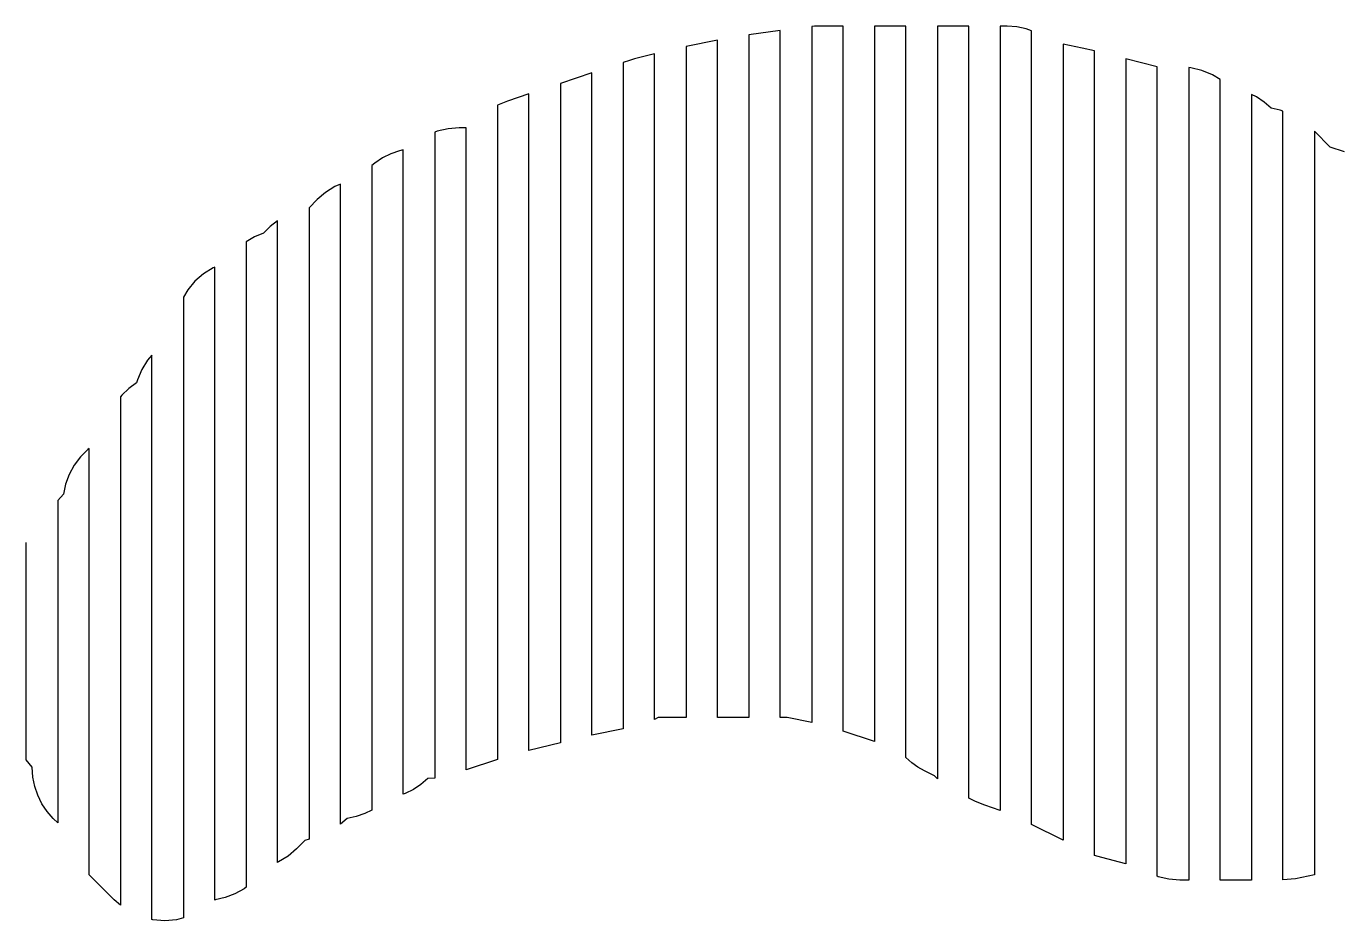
# Model space of a CAD drawing. Header units: millimetres. Extents: x -6 to 1890, y -8 to 898.
# Drawn here: x 769.6 to 937.1, y 317.9 to 431.8 of the extents above; entities that cross this region are included whole.
import ezdxf

# ---------------------------------------------------------------- set-up
doc = ezdxf.new("R2010")
doc.units = ezdxf.units.MM
doc.layers.add('PASSADAS_COMPLETAS', color=1, linetype='CONTINUOUS')
doc.layers.add('PECAS_2D', color=3, linetype='CONTINUOUS')

msp = doc.modelspace()

# ---------------------------------------------------------------- linework, layer by layer
at = {"layer": 'PASSADAS_COMPLETAS'}
msp.add_lwpolyline([(937.433, 415.804), (935.594, 416.417), (933.578, 418.433), (933.578, 411.948), (933.578, 410.651), (933.578, 408.057), (933.578, 405.464), (933.578, 402.87), (933.578, 400.276), (933.578, 397.682), (933.578, 395.088), (933.578, 392.494), (933.578, 389.901), (933.578, 386.01), (933.578, 383.416), (933.578, 382.119), (933.578, 380.822), (933.578, 379.525), (933.578, 378.228), (933.578, 375.634), (933.578, 374.338), (933.578, 373.041), (933.578, 371.744), (933.578, 370.447), (933.578, 369.15), (933.578, 334.133), (933.578, 332.836), (933.578, 331.539), (933.578, 330.242), (933.578, 328.945), (933.578, 327.648), (933.578, 323.758), (931.17, 323.276), (929.578, 323.118), (929.578, 326.982), (929.578, 328.27), (929.578, 329.557), (929.578, 330.845), (929.578, 332.133), (929.578, 333.421), (929.578, 368.191), (929.578, 369.478), (929.578, 370.766), (929.578, 372.054), (929.578, 373.342), (929.578, 374.629), (929.578, 375.917), (929.578, 377.205), (929.578, 378.493), (929.578, 383.644), (929.578, 386.219), (929.578, 388.795), (929.578, 391.37), (929.578, 393.946), (929.578, 396.522), (929.578, 399.097), (929.578, 401.673), (929.578, 404.248), (929.578, 406.824), (929.578, 409.399), (929.578, 413.263), (929.578, 420.989), (929.213, 421.116), (928.064, 421.361), (927.191, 422.129), (926.214, 422.787), (925.578, 423.105), (925.578, 416.611), (925.578, 415.312), (925.578, 412.715), (925.578, 410.117), (925.578, 407.52), (925.578, 404.922), (925.578, 402.325), (925.578, 399.727), (925.578, 397.129), (925.578, 394.532), (925.578, 391.934), (925.578, 389.337), (925.578, 385.44), (925.578, 382.843), (925.578, 380.245), (925.578, 377.648), (925.578, 375.05), (925.578, 373.752), (925.578, 372.453), (925.578, 371.154), (925.578, 369.855), (925.578, 333.49), (925.578, 332.191), (925.578, 330.892), (925.578, 329.593), (925.578, 328.295), (925.578, 326.996), (925.578, 323.099), (921.578, 323.099), (921.578, 326.97), (921.578, 328.26), (921.578, 329.55), (921.578, 330.84), (921.578, 332.13), (921.578, 333.42), (921.578, 372.121), (921.578, 373.411), (921.578, 374.702), (921.578, 375.992), (921.578, 377.282), (921.578, 378.572), (921.578, 381.152), (921.578, 383.732), (921.578, 386.312), (921.578, 388.892), (921.578, 391.472), (921.578, 394.052), (921.578, 396.632), (921.578, 399.213), (921.578, 401.793), (921.578, 404.373), (921.578, 406.953), (921.578, 409.533), (921.578, 412.113), (921.578, 414.693), (921.578, 417.273), (921.578, 418.563), (921.578, 425.014), (920.599, 425.616), (919.263, 426.169), (917.865, 426.502), (917.578, 426.525), (917.578, 420.061), (917.578, 418.768), (917.578, 416.182), (917.578, 413.597), (917.578, 411.011), (917.578, 408.425), (917.578, 405.84), (917.578, 403.254), (917.578, 400.668), (917.578, 398.083), (917.578, 395.497), (917.578, 392.912), (917.578, 390.326), (917.578, 386.447), (917.578, 383.862), (917.578, 381.276), (917.578, 379.983), (917.578, 378.691), (917.578, 377.398), (917.578, 376.105), (917.578, 333.442), (917.578, 332.149), (917.578, 330.856), (917.578, 329.564), (917.578, 328.271), (917.578, 326.978), (917.578, 323.099), (916.459, 323.099), (915.061, 323.207), (913.688, 323.532), (913.578, 323.576), (913.578, 327.441), (913.578, 328.73), (913.578, 330.018), (913.578, 331.306), (913.578, 333.883), (913.578, 378.975), (913.578, 380.263), (913.578, 381.551), (913.578, 382.84), (913.578, 385.416), (913.578, 387.993), (913.578, 390.569), (913.578, 393.146), (913.578, 395.723), (913.578, 398.299), (913.578, 400.876), (913.578, 403.453), (913.578, 406.029), (913.578, 408.606), (913.578, 411.183), (913.578, 413.759), (913.578, 416.336), (913.578, 418.913), (913.578, 420.201), (913.578, 421.489), (913.578, 426.643), (909.578, 427.643), (909.578, 422.455), (909.578, 421.158), (909.578, 418.564), (909.578, 415.97), (909.578, 413.377), (909.578, 410.783), (909.578, 408.189), (909.578, 405.595), (909.578, 401.704), (909.578, 399.11), (909.578, 396.517), (909.578, 393.923), (909.578, 391.329), (909.578, 388.735), (909.578, 386.141), (909.578, 384.844), (909.578, 383.547), (909.578, 382.25), (909.578, 380.954), (909.578, 335.561), (909.578, 334.264), (909.578, 332.968), (909.578, 331.671), (909.578, 330.374), (909.578, 329.077), (909.578, 327.78), (909.578, 325.186), (906.497, 325.956), (905.578, 326.24), (905.578, 330.129), (905.578, 331.425), (905.578, 332.721), (905.578, 334.018), (905.578, 335.314), (905.578, 336.61), (905.578, 381.978), (905.578, 383.274), (905.578, 384.571), (905.578, 385.867), (905.578, 387.163), (905.578, 389.756), (905.578, 392.348), (905.578, 394.941), (905.578, 397.533), (905.578, 400.125), (905.578, 402.718), (905.578, 405.31), (905.578, 407.903), (905.578, 410.495), (905.578, 413.088), (905.578, 415.68), (905.578, 418.273), (905.578, 420.865), (905.578, 422.161), (905.578, 423.458), (905.578, 428.643), (904.025, 429.02), (901.578, 429.51), (901.578, 424.313), (901.578, 423.014), (901.578, 420.415), (901.578, 417.817), (901.578, 415.219), (901.578, 412.62), (901.578, 410.022), (901.578, 407.424), (901.578, 404.825), (901.578, 402.227), (901.578, 399.628), (901.578, 397.03), (901.578, 394.432), (901.578, 391.833), (901.578, 389.235), (901.578, 387.936), (901.578, 386.637), (901.578, 385.337), (901.578, 339.866), (901.578, 338.567), (901.578, 337.268), (901.578, 335.968), (901.578, 334.669), (901.578, 333.37), (901.578, 332.071), (901.578, 328.173), (897.578, 330.173), (897.578, 334.06), (897.578, 335.355), (897.578, 336.651), (897.578, 337.946), (897.578, 339.242), (897.578, 340.537), (897.578, 385.878), (897.578, 387.173), (897.578, 388.469), (897.578, 389.764), (897.578, 391.06), (897.578, 393.65), (897.578, 396.241), (897.578, 398.832), (897.578, 401.423), (897.578, 404.014), (897.578, 406.605), (897.578, 409.196), (897.578, 411.787), (897.578, 414.378), (897.578, 416.969), (897.578, 419.559), (897.578, 422.15), (897.578, 423.446), (897.578, 424.741), (897.578, 431.219), (896.903, 431.455), (895.697, 431.701), (894.485, 431.782), (893.578, 431.782), (893.578, 425.3), (893.578, 424.004), (893.578, 421.411), (893.578, 417.522), (893.578, 414.929), (893.578, 412.336), (893.578, 409.743), (893.578, 407.15), (893.578, 404.557), (893.578, 401.964), (893.578, 399.372), (893.578, 396.779), (893.578, 394.186), (893.578, 391.593), (893.578, 390.297), (893.578, 389), (893.578, 387.704), (893.578, 343.626), (893.578, 342.329), (893.578, 341.033), (893.578, 339.736), (893.578, 338.44), (893.578, 337.143), (893.578, 335.847), (893.578, 331.958), (891.607, 332.615), (890.415, 333.108), (889.578, 333.527), (889.578, 338.698), (889.578, 339.991), (889.578, 341.284), (889.578, 342.577), (889.578, 343.87), (889.578, 345.163), (889.578, 346.455), (889.578, 389.119), (889.578, 390.412), (889.578, 391.704), (889.578, 392.997), (889.578, 395.583), (889.578, 398.169), (889.578, 400.754), (889.578, 403.34), (889.578, 405.926), (889.578, 408.511), (889.578, 411.097), (889.578, 413.683), (889.578, 416.268), (889.578, 418.854), (889.578, 422.732), (889.578, 424.025), (889.578, 425.318), (889.578, 431.782), (885.578, 431.782), (885.578, 425.311), (885.578, 421.428), (885.578, 418.839), (885.578, 416.251), (885.578, 413.662), (885.578, 411.073), (885.578, 408.485), (885.578, 405.896), (885.578, 403.308), (885.578, 400.719), (885.578, 398.13), (885.578, 395.542), (885.578, 394.248), (885.578, 392.953), (885.578, 391.659), (885.578, 390.365), (885.578, 348.947), (885.578, 346.359), (885.578, 345.064), (885.578, 343.77), (885.578, 342.476), (885.578, 341.181), (885.578, 336.004), (885.217, 336.354), (883.952, 336.986), (883.105, 337.468), (882.312, 338.04), (881.578, 338.7), (881.578, 342.578), (881.578, 343.871), (881.578, 345.164), (881.578, 346.457), (881.578, 347.75), (881.578, 349.043), (881.578, 350.335), (881.578, 390.412), (881.578, 391.705), (881.578, 392.998), (881.578, 394.291), (881.578, 396.876), (881.578, 399.462), (881.578, 402.048), (881.578, 404.633), (881.578, 407.219), (881.578, 409.804), (881.578, 412.39), (881.578, 416.268), (881.578, 418.854), (881.578, 421.44), (881.578, 424.025), (881.578, 425.318), (881.578, 426.611), (881.578, 431.782), (877.578, 431.782), (877.578, 426.58), (877.578, 425.279), (877.578, 422.678), (877.578, 420.076), (877.578, 417.475), (877.578, 414.874), (877.578, 412.273), (877.578, 409.671), (877.578, 407.07), (877.578, 404.469), (877.578, 401.868), (877.578, 399.266), (877.578, 396.665), (877.578, 394.064), (877.578, 392.763), (877.578, 390.162), (877.578, 351.143), (877.578, 349.842), (877.578, 348.542), (877.578, 347.241), (877.578, 345.941), (877.578, 344.64), (877.578, 343.339), (877.578, 340.738), (873.578, 342.071), (873.578, 344.672), (873.578, 345.972), (873.578, 347.272), (873.578, 348.572), (873.578, 349.872), (873.578, 351.172), (873.578, 352.473), (873.578, 391.477), (873.578, 392.777), (873.578, 394.078), (873.578, 395.378), (873.578, 396.678), (873.578, 399.278), (873.578, 401.879), (873.578, 404.479), (873.578, 407.079), (873.578, 409.68), (873.578, 412.28), (873.578, 414.88), (873.578, 417.48), (873.578, 420.081), (873.578, 422.681), (873.578, 423.981), (873.578, 425.281), (873.578, 431.782), (869.925, 431.782), (869.578, 431.757), (869.578, 425.242), (869.578, 423.939), (869.578, 421.333), (869.578, 418.727), (869.578, 416.121), (869.578, 413.515), (869.578, 410.909), (869.578, 408.303), (869.578, 405.697), (869.578, 403.091), (869.578, 400.485), (869.578, 397.879), (869.578, 396.576), (869.578, 395.273), (869.578, 393.97), (869.578, 392.667), (869.578, 391.364), (869.578, 352.274), (869.578, 350.971), (869.578, 349.668), (869.578, 348.365), (869.578, 347.062), (869.578, 345.759), (869.578, 343.153), (866.439, 343.781), (865.578, 343.781), (865.578, 347.64), (865.578, 348.927), (865.578, 350.213), (865.578, 351.499), (865.578, 352.786), (865.578, 354.072), (865.578, 391.376), (865.578, 392.663), (865.578, 393.949), (865.578, 395.236), (865.578, 396.522), (865.578, 399.095), (865.578, 401.667), (865.578, 404.24), (865.578, 406.813), (865.578, 409.385), (865.578, 411.958), (865.578, 414.531), (865.578, 417.104), (865.578, 419.676), (865.578, 422.249), (865.578, 423.535), (865.578, 424.822), (865.578, 431.253), (861.578, 430.682), (861.578, 424.197), (861.578, 422.9), (861.578, 420.306), (861.578, 417.712), (861.578, 415.118), (861.578, 412.524), (861.578, 409.93), (861.578, 407.336), (861.578, 404.742), (861.578, 402.147), (861.578, 399.553), (861.578, 396.959), (861.578, 395.662), (861.578, 394.365), (861.578, 393.068), (861.578, 391.771), (861.578, 354.157), (861.578, 352.86), (861.578, 351.563), (861.578, 350.266), (861.578, 348.969), (861.578, 347.672), (861.578, 343.781), (857.578, 343.781), (857.578, 347.642), (857.578, 348.929), (857.578, 350.216), (857.578, 351.503), (857.578, 352.79), (857.578, 354.077), (857.578, 391.4), (857.578, 392.687), (857.578, 393.974), (857.578, 395.261), (857.578, 396.548), (857.578, 399.122), (857.578, 401.696), (857.578, 404.27), (857.578, 406.844), (857.578, 409.418), (857.578, 411.992), (857.578, 414.566), (857.578, 417.14), (857.578, 419.714), (857.578, 422.288), (857.578, 423.575), (857.578, 430.01), (853.578, 429.21), (853.578, 422.738), (853.578, 421.444), (853.578, 418.855), (853.578, 416.266), (853.578, 413.677), (853.578, 411.089), (853.578, 408.5), (853.578, 405.911), (853.578, 403.322), (853.578, 399.439), (853.578, 396.851), (853.578, 394.262), (853.578, 392.967), (853.578, 391.673), (853.578, 390.379), (853.578, 354.136), (853.578, 352.842), (853.578, 351.547), (853.578, 350.253), (853.578, 348.959), (853.578, 347.664), (853.578, 343.781), (850.041, 343.781), (849.578, 343.539), (849.578, 347.449), (849.578, 348.753), (849.578, 350.056), (849.578, 351.36), (849.578, 352.664), (849.578, 353.967), (849.578, 390.466), (849.578, 391.769), (849.578, 393.073), (849.578, 394.376), (849.578, 396.983), (849.578, 399.59), (849.578, 402.197), (849.578, 404.805), (849.578, 407.412), (849.578, 410.019), (849.578, 412.626), (849.578, 415.233), (849.578, 417.84), (849.578, 420.447), (849.578, 421.75), (849.578, 428.268), (847.036, 427.633), (846.366, 427.437), (845.578, 427.175), (845.578, 420.749), (845.578, 419.463), (845.578, 416.893), (845.578, 414.323), (845.578, 411.752), (845.578, 409.182), (845.578, 406.611), (845.578, 404.041), (845.578, 401.47), (845.578, 398.9), (845.578, 396.33), (845.578, 395.044), (845.578, 393.759), (845.578, 392.474), (845.578, 391.189), (845.578, 389.904), (845.578, 388.618), (845.578, 352.633), (845.578, 351.347), (845.578, 350.062), (845.578, 348.777), (845.578, 347.492), (845.578, 346.206), (845.578, 342.351), (841.578, 341.551), (841.578, 345.441), (841.578, 346.738), (841.578, 348.035), (841.578, 349.331), (841.578, 350.628), (841.578, 351.925), (841.578, 354.519), (841.578, 388.235), (841.578, 389.532), (841.578, 390.828), (841.578, 392.125), (841.578, 393.422), (841.578, 396.016), (841.578, 398.609), (841.578, 401.203), (841.578, 403.796), (841.578, 406.39), (841.578, 408.983), (841.578, 411.577), (841.578, 414.17), (841.578, 416.764), (841.578, 418.061), (841.578, 419.357), (841.578, 425.841), (837.578, 424.508), (837.578, 418.052), (837.578, 416.761), (837.578, 415.47), (837.578, 412.888), (837.578, 410.306), (837.578, 409.014), (837.578, 406.432), (837.578, 403.85), (837.578, 401.268), (837.578, 398.685), (837.578, 396.103), (837.578, 393.521), (837.578, 392.23), (837.578, 390.939), (837.578, 389.648), (837.578, 388.356), (837.578, 387.065), (837.578, 350.914), (837.578, 349.623), (837.578, 348.332), (837.578, 347.04), (837.578, 345.749), (837.578, 344.458), (837.578, 340.585), (833.578, 339.585), (833.578, 343.443), (833.578, 344.729), (833.578, 346.015), (833.578, 347.301), (833.578, 348.587), (833.578, 349.873), (833.578, 387.167), (833.578, 388.453), (833.578, 389.739), (833.578, 391.025), (833.578, 392.311), (833.578, 394.883), (833.578, 397.455), (833.578, 400.027), (833.578, 402.599), (833.578, 405.171), (833.578, 407.743), (833.578, 409.029), (833.578, 411.601), (833.578, 412.887), (833.578, 414.173), (833.578, 415.459), (833.578, 416.745), (833.578, 423.175), (830.855, 422.267), (829.578, 421.729), (829.578, 415.223), (829.578, 413.922), (829.578, 412.621), (829.578, 411.32), (829.578, 410.019), (829.578, 408.718), (829.578, 406.115), (829.578, 404.814), (829.578, 402.212), (829.578, 399.61), (829.578, 398.309), (829.578, 395.706), (829.578, 393.104), (829.578, 390.502), (829.578, 389.201), (829.578, 387.9), (829.578, 386.599), (829.578, 350.167), (829.578, 348.866), (829.578, 347.565), (829.578, 346.264), (829.578, 344.963), (829.578, 343.662), (829.578, 342.361), (829.578, 338.457), (825.578, 337.124), (825.578, 341.016), (825.578, 342.313), (825.578, 343.611), (825.578, 344.908), (825.578, 346.205), (825.578, 347.503), (825.578, 383.828), (825.578, 385.125), (825.578, 386.423), (825.578, 387.72), (825.578, 389.017), (825.578, 391.612), (825.578, 394.207), (825.578, 396.801), (825.578, 398.099), (825.578, 400.693), (825.578, 401.991), (825.578, 403.288), (825.578, 405.883), (825.578, 407.18), (825.578, 408.477), (825.578, 409.775), (825.578, 411.072), (825.578, 412.369), (825.578, 413.667), (825.578, 418.856), (824.684, 418.856), (823.278, 418.747), (821.88, 418.413), (821.578, 418.288), (821.578, 411.865), (821.578, 410.58), (821.578, 409.295), (821.578, 408.01), (821.578, 406.726), (821.578, 405.441), (821.578, 404.156), (821.578, 402.872), (821.578, 401.587), (821.578, 400.302), (821.578, 399.018), (821.578, 397.733), (821.578, 396.448), (821.578, 393.879), (821.578, 392.594), (821.578, 390.025), (821.578, 388.74), (821.578, 387.455), (821.578, 386.171), (821.578, 384.886), (821.578, 383.601), (821.578, 382.316), (821.578, 346.345), (821.578, 345.06), (821.578, 343.775), (821.578, 342.49), (821.578, 341.206), (821.578, 339.921), (821.578, 336.067), (820.697, 336.026), (819.831, 335.282), (818.868, 334.645), (817.827, 334.134), (817.578, 334.049), (817.578, 339.255), (817.578, 340.556), (817.578, 341.858), (817.578, 343.159), (817.578, 344.461), (817.578, 380.903), (817.578, 382.205), (817.578, 383.506), (817.578, 384.808), (817.578, 386.109), (817.578, 387.411), (817.578, 390.014), (817.578, 391.315), (817.578, 392.617), (817.578, 393.918), (817.578, 395.22), (817.578, 396.521), (817.578, 397.823), (817.578, 399.124), (817.578, 400.426), (817.578, 401.727), (817.578, 403.029), (817.578, 404.33), (817.578, 405.632), (817.578, 406.933), (817.578, 408.235), (817.578, 409.536), (817.578, 416.044), (817.101, 415.945), (815.988, 415.56), (814.929, 415.032), (813.952, 414.374), (813.578, 414.045), (813.578, 407.533), (813.578, 406.231), (813.578, 404.929), (813.578, 403.627), (813.578, 402.325), (813.578, 401.022), (813.578, 399.72), (813.578, 398.418), (813.578, 395.814), (813.578, 394.511), (813.578, 393.209), (813.578, 391.907), (813.578, 390.605), (813.578, 389.302), (813.578, 388), (813.578, 386.698), (813.578, 385.396), (813.578, 384.094), (813.578, 382.791), (813.578, 381.489), (813.578, 380.187), (813.578, 343.725), (813.578, 342.423), (813.578, 341.12), (813.578, 339.818), (813.578, 338.516), (813.578, 337.214), (813.578, 335.911), (813.578, 332.005), (812.698, 331.566), (811.585, 331.181), (810.437, 330.935), (809.578, 330.2), (809.578, 334.079), (809.578, 335.373), (809.578, 336.666), (809.578, 337.959), (809.578, 339.252), (809.578, 340.546), (809.578, 378.05), (809.578, 379.344), (809.578, 380.637), (809.578, 381.93), (809.578, 383.223), (809.578, 384.517), (809.578, 385.81), (809.578, 387.103), (809.578, 388.397), (809.578, 389.69), (809.578, 390.983), (809.578, 392.276), (809.578, 393.57), (809.578, 394.863), (809.578, 396.156), (809.578, 397.449), (809.578, 398.743), (809.578, 400.036), (809.578, 401.329), (809.578, 402.622), (809.578, 403.916), (809.578, 405.209), (809.578, 411.675), (808.881, 411.381), (807.681, 410.64), (806.616, 409.728), (805.578, 408.69), (805.578, 402.207), (805.578, 400.91), (805.578, 399.614), (805.578, 398.317), (805.578, 397.021), (805.578, 395.724), (805.578, 394.428), (805.578, 393.131), (805.578, 390.538), (805.578, 389.241), (805.578, 387.945), (805.578, 386.648), (805.578, 385.352), (805.578, 384.055), (805.578, 382.759), (805.578, 381.462), (805.578, 380.165), (805.578, 378.869), (805.578, 377.572), (805.578, 376.276), (805.578, 339.972), (805.578, 338.675), (805.578, 337.379), (805.578, 336.082), (805.578, 334.786), (805.578, 333.489), (805.578, 332.193), (805.578, 328.303), (805.04, 328.124), (803.974, 327.057), (802.909, 326.145), (801.709, 325.404), (801.578, 325.348), (801.578, 329.237), (801.578, 330.533), (801.578, 331.83), (801.578, 333.126), (801.578, 334.422), (801.578, 335.718), (801.578, 337.015), (801.578, 374.605), (801.578, 377.198), (801.578, 378.494), (801.578, 379.79), (801.578, 381.087), (801.578, 382.383), (801.578, 383.679), (801.578, 384.975), (801.578, 386.272), (801.578, 387.568), (801.578, 388.864), (801.578, 390.16), (801.578, 391.456), (801.578, 392.753), (801.578, 394.049), (801.578, 395.345), (801.578, 396.641), (801.578, 397.938), (801.578, 399.234), (801.578, 407.011), (800.613, 406.279), (799.769, 405.442), (798.645, 404.972), (797.578, 404.345), (797.578, 396.519), (797.578, 393.911), (797.578, 392.606), (797.578, 391.302), (797.578, 389.998), (797.578, 388.694), (797.578, 387.389), (797.578, 386.085), (797.578, 384.781), (797.578, 383.476), (797.578, 382.172), (797.578, 380.868), (797.578, 379.564), (797.578, 378.259), (797.578, 376.955), (797.578, 375.651), (797.578, 374.347), (797.578, 373.042), (797.578, 371.738), (797.578, 333.914), (797.578, 332.61), (797.578, 331.306), (797.578, 330.001), (797.578, 328.697), (797.578, 327.393), (797.578, 322.176), (797.301, 321.967), (796.135, 321.33), (794.901, 320.874), (793.633, 320.594), (793.578, 320.547), (793.578, 324.446), (793.578, 325.746), (793.578, 327.045), (793.578, 328.345), (793.578, 329.645), (793.578, 330.944), (793.578, 332.244), (793.578, 371.235), (793.578, 373.834), (793.578, 375.134), (793.578, 376.434), (793.578, 377.733), (793.578, 379.033), (793.578, 380.333), (793.578, 381.633), (793.578, 382.932), (793.578, 384.232), (793.578, 385.532), (793.578, 386.831), (793.578, 388.131), (793.578, 389.431), (793.578, 390.73), (793.578, 392.03), (793.578, 393.33), (793.578, 401.128), (793.362, 401.037), (792.142, 400.279), (791.049, 399.331), (790.126, 398.23), (789.578, 397.318), (789.578, 386.952), (789.578, 385.656), (789.578, 384.36), (789.578, 383.065), (789.578, 381.769), (789.578, 380.473), (789.578, 379.177), (789.578, 377.881), (789.578, 376.586), (789.578, 375.29), (789.578, 373.994), (789.578, 372.698), (789.578, 371.402), (789.578, 368.811), (789.578, 328.642), (789.578, 327.346), (789.578, 326.05), (789.578, 324.754), (789.578, 323.458), (789.578, 322.163), (789.578, 318.275), (788.696, 318.053), (787.198, 317.929), (785.701, 318.053), (785.578, 318.084), (785.578, 321.932), (785.578, 323.215), (785.578, 324.498), (785.578, 325.781), (785.578, 327.064), (785.578, 328.347), (785.578, 329.63), (785.578, 333.478), (785.578, 365.549), (785.578, 366.832), (785.578, 368.115), (785.578, 369.397), (785.578, 370.68), (785.578, 371.963), (785.578, 374.529), (785.578, 375.812), (785.578, 377.094), (785.578, 378.377), (785.578, 379.66), (785.578, 380.943), (785.578, 382.226), (785.578, 389.923), (785.022, 389.274), (784.28, 388.074), (783.736, 386.782), (783.614, 386.416), (782.626, 385.691), (781.737, 384.832), (781.578, 384.63), (781.578, 375.567), (781.578, 374.272), (781.578, 372.977), (781.578, 371.682), (781.578, 370.387), (781.578, 369.093), (781.578, 367.798), (781.578, 366.503), (781.578, 365.208), (781.578, 363.913), (781.578, 362.619), (781.578, 335.428), (781.578, 334.133), (781.578, 332.838), (781.578, 331.544), (781.578, 330.249), (781.578, 328.954), (781.578, 327.659), (781.578, 326.364), (781.578, 319.891), (780.764, 320.594), (777.578, 323.78), (777.578, 331.529), (777.578, 332.82), (777.578, 334.112), (777.578, 335.403), (777.578, 336.694), (777.578, 337.986), (777.578, 339.277), (777.578, 340.569), (777.578, 344.443), (777.578, 358.649), (777.578, 361.232), (777.578, 362.523), (777.578, 363.815), (777.578, 365.106), (777.578, 366.398), (777.578, 367.689), (777.578, 368.981), (777.578, 378.021), (777.408, 377.895), (776.473, 376.971), (775.673, 375.91), (775.036, 374.744), (774.58, 373.51), (774.301, 372.242), (773.578, 371.398), (773.578, 363.705), (773.578, 362.422), (773.578, 361.14), (773.578, 359.858), (773.578, 358.576), (773.578, 357.293), (773.578, 348.317), (773.578, 347.035), (773.578, 344.47), (773.578, 343.188), (773.578, 341.906), (773.578, 340.623), (773.578, 330.365), (773.008, 330.935), (772.233, 331.817), (771.569, 332.808), (771.035, 333.887), (770.649, 335.028), (770.418, 336.199), (770.343, 337.479), (769.578, 338.391), (769.578, 366.067)], dxfattribs=at)
at = {"layer": 'PECAS_2D'}
msp.add_lwpolyline([(937.433, 415.804), (935.594, 416.417), (933.578, 418.433), (933.578, 411.948), (933.578, 410.651), (933.578, 408.057), (933.578, 405.464), (933.578, 402.87), (933.578, 400.276), (933.578, 397.682), (933.578, 395.088), (933.578, 392.494), (933.578, 389.901), (933.578, 386.01), (933.578, 383.416), (933.578, 382.119), (933.578, 380.822), (933.578, 379.525), (933.578, 378.228), (933.578, 375.634), (933.578, 374.338), (933.578, 373.041), (933.578, 371.744), (933.578, 370.447), (933.578, 369.15), (933.578, 334.133), (933.578, 332.836), (933.578, 331.539), (933.578, 330.242), (933.578, 328.945), (933.578, 327.648), (933.578, 323.758), (931.17, 323.276), (929.578, 323.118), (929.578, 326.982), (929.578, 328.27), (929.578, 329.557), (929.578, 330.845), (929.578, 332.133), (929.578, 333.421), (929.578, 368.191), (929.578, 369.478), (929.578, 370.766), (929.578, 372.054), (929.578, 373.342), (929.578, 374.629), (929.578, 375.917), (929.578, 377.205), (929.578, 378.493), (929.578, 383.644), (929.578, 386.219), (929.578, 388.795), (929.578, 391.37), (929.578, 393.946), (929.578, 396.522), (929.578, 399.097), (929.578, 401.673), (929.578, 404.248), (929.578, 406.824), (929.578, 409.399), (929.578, 413.263), (929.578, 420.989), (929.213, 421.116), (928.064, 421.361), (927.191, 422.129), (926.214, 422.787), (925.578, 423.105), (925.578, 416.611), (925.578, 415.312), (925.578, 412.715), (925.578, 410.117), (925.578, 407.52), (925.578, 404.922), (925.578, 402.325), (925.578, 399.727), (925.578, 397.129), (925.578, 394.532), (925.578, 391.934), (925.578, 389.337), (925.578, 385.44), (925.578, 382.843), (925.578, 380.245), (925.578, 377.648), (925.578, 375.05), (925.578, 373.752), (925.578, 372.453), (925.578, 371.154), (925.578, 369.855), (925.578, 333.49), (925.578, 332.191), (925.578, 330.892), (925.578, 329.593), (925.578, 328.295), (925.578, 326.996), (925.578, 323.099), (921.578, 323.099), (921.578, 326.97), (921.578, 328.26), (921.578, 329.55), (921.578, 330.84), (921.578, 332.13), (921.578, 333.42), (921.578, 372.121), (921.578, 373.411), (921.578, 374.702), (921.578, 375.992), (921.578, 377.282), (921.578, 378.572), (921.578, 381.152), (921.578, 383.732), (921.578, 386.312), (921.578, 388.892), (921.578, 391.472), (921.578, 394.052), (921.578, 396.632), (921.578, 399.213), (921.578, 401.793), (921.578, 404.373), (921.578, 406.953), (921.578, 409.533), (921.578, 412.113), (921.578, 414.693), (921.578, 417.273), (921.578, 418.563), (921.578, 425.014), (920.599, 425.616), (919.263, 426.169), (917.865, 426.502), (917.578, 426.525), (917.578, 420.061), (917.578, 418.768), (917.578, 416.182), (917.578, 413.597), (917.578, 411.011), (917.578, 408.425), (917.578, 405.84), (917.578, 403.254), (917.578, 400.668), (917.578, 398.083), (917.578, 395.497), (917.578, 392.912), (917.578, 390.326), (917.578, 386.447), (917.578, 383.862), (917.578, 381.276), (917.578, 379.983), (917.578, 378.691), (917.578, 377.398), (917.578, 376.105), (917.578, 333.442), (917.578, 332.149), (917.578, 330.856), (917.578, 329.564), (917.578, 328.271), (917.578, 326.978), (917.578, 323.099), (916.459, 323.099), (915.061, 323.207), (913.688, 323.532), (913.578, 323.576), (913.578, 327.441), (913.578, 328.73), (913.578, 330.018), (913.578, 331.306), (913.578, 333.883), (913.578, 378.975), (913.578, 380.263), (913.578, 381.551), (913.578, 382.84), (913.578, 385.416), (913.578, 387.993), (913.578, 390.569), (913.578, 393.146), (913.578, 395.723), (913.578, 398.299), (913.578, 400.876), (913.578, 403.453), (913.578, 406.029), (913.578, 408.606), (913.578, 411.183), (913.578, 413.759), (913.578, 416.336), (913.578, 418.913), (913.578, 420.201), (913.578, 421.489), (913.578, 426.643), (909.578, 427.643), (909.578, 422.455), (909.578, 421.158), (909.578, 418.564), (909.578, 415.97), (909.578, 413.377), (909.578, 410.783), (909.578, 408.189), (909.578, 405.595), (909.578, 401.704), (909.578, 399.11), (909.578, 396.517), (909.578, 393.923), (909.578, 391.329), (909.578, 388.735), (909.578, 386.141), (909.578, 384.844), (909.578, 383.547), (909.578, 382.25), (909.578, 380.954), (909.578, 335.561), (909.578, 334.264), (909.578, 332.968), (909.578, 331.671), (909.578, 330.374), (909.578, 329.077), (909.578, 327.78), (909.578, 325.186), (906.497, 325.956), (905.578, 326.24), (905.578, 330.129), (905.578, 331.425), (905.578, 332.721), (905.578, 334.018), (905.578, 335.314), (905.578, 336.61), (905.578, 381.978), (905.578, 383.274), (905.578, 384.571), (905.578, 385.867), (905.578, 387.163), (905.578, 389.756), (905.578, 392.348), (905.578, 394.941), (905.578, 397.533), (905.578, 400.125), (905.578, 402.718), (905.578, 405.31), (905.578, 407.903), (905.578, 410.495), (905.578, 413.088), (905.578, 415.68), (905.578, 418.273), (905.578, 420.865), (905.578, 422.161), (905.578, 423.458), (905.578, 428.643), (904.025, 429.02), (901.578, 429.51), (901.578, 424.313), (901.578, 423.014), (901.578, 420.415), (901.578, 417.817), (901.578, 415.219), (901.578, 412.62), (901.578, 410.022), (901.578, 407.424), (901.578, 404.825), (901.578, 402.227), (901.578, 399.628), (901.578, 397.03), (901.578, 394.432), (901.578, 391.833), (901.578, 389.235), (901.578, 387.936), (901.578, 386.637), (901.578, 385.337), (901.578, 339.866), (901.578, 338.567), (901.578, 337.268), (901.578, 335.968), (901.578, 334.669), (901.578, 333.37), (901.578, 332.071), (901.578, 328.173), (897.578, 330.173), (897.578, 334.06), (897.578, 335.355), (897.578, 336.651), (897.578, 337.946), (897.578, 339.242), (897.578, 340.537), (897.578, 385.878), (897.578, 387.173), (897.578, 388.469), (897.578, 389.764), (897.578, 391.06), (897.578, 393.65), (897.578, 396.241), (897.578, 398.832), (897.578, 401.423), (897.578, 404.014), (897.578, 406.605), (897.578, 409.196), (897.578, 411.787), (897.578, 414.378), (897.578, 416.969), (897.578, 419.559), (897.578, 422.15), (897.578, 423.446), (897.578, 424.741), (897.578, 431.219), (896.903, 431.455), (895.697, 431.701), (894.485, 431.782), (893.578, 431.782), (893.578, 425.3), (893.578, 424.004), (893.578, 421.411), (893.578, 417.522), (893.578, 414.929), (893.578, 412.336), (893.578, 409.743), (893.578, 407.15), (893.578, 404.557), (893.578, 401.964), (893.578, 399.372), (893.578, 396.779), (893.578, 394.186), (893.578, 391.593), (893.578, 390.297), (893.578, 389), (893.578, 387.704), (893.578, 343.626), (893.578, 342.329), (893.578, 341.033), (893.578, 339.736), (893.578, 338.44), (893.578, 337.143), (893.578, 335.847), (893.578, 331.958), (891.607, 332.615), (890.415, 333.108), (889.578, 333.527), (889.578, 338.698), (889.578, 339.991), (889.578, 341.284), (889.578, 342.577), (889.578, 343.87), (889.578, 345.163), (889.578, 346.455), (889.578, 389.119), (889.578, 390.412), (889.578, 391.704), (889.578, 392.997), (889.578, 395.583), (889.578, 398.169), (889.578, 400.754), (889.578, 403.34), (889.578, 405.926), (889.578, 408.511), (889.578, 411.097), (889.578, 413.683), (889.578, 416.268), (889.578, 418.854), (889.578, 422.732), (889.578, 424.025), (889.578, 425.318), (889.578, 431.782), (885.578, 431.782), (885.578, 425.311), (885.578, 421.428), (885.578, 418.839), (885.578, 416.251), (885.578, 413.662), (885.578, 411.073), (885.578, 408.485), (885.578, 405.896), (885.578, 403.308), (885.578, 400.719), (885.578, 398.13), (885.578, 395.542), (885.578, 394.248), (885.578, 392.953), (885.578, 391.659), (885.578, 390.365), (885.578, 348.947), (885.578, 346.359), (885.578, 345.064), (885.578, 343.77), (885.578, 342.476), (885.578, 341.181), (885.578, 336.004), (885.217, 336.354), (883.952, 336.986), (883.105, 337.468), (882.312, 338.04), (881.578, 338.7), (881.578, 342.578), (881.578, 343.871), (881.578, 345.164), (881.578, 346.457), (881.578, 347.75), (881.578, 349.043), (881.578, 350.335), (881.578, 390.412), (881.578, 391.705), (881.578, 392.998), (881.578, 394.291), (881.578, 396.876), (881.578, 399.462), (881.578, 402.048), (881.578, 404.633), (881.578, 407.219), (881.578, 409.804), (881.578, 412.39), (881.578, 416.268), (881.578, 418.854), (881.578, 421.44), (881.578, 424.025), (881.578, 425.318), (881.578, 426.611), (881.578, 431.782), (877.578, 431.782), (877.578, 426.58), (877.578, 425.279), (877.578, 422.678), (877.578, 420.076), (877.578, 417.475), (877.578, 414.874), (877.578, 412.273), (877.578, 409.671), (877.578, 407.07), (877.578, 404.469), (877.578, 401.868), (877.578, 399.266), (877.578, 396.665), (877.578, 394.064), (877.578, 392.763), (877.578, 390.162), (877.578, 351.143), (877.578, 349.842), (877.578, 348.542), (877.578, 347.241), (877.578, 345.941), (877.578, 344.64), (877.578, 343.339), (877.578, 340.738), (873.578, 342.071), (873.578, 344.672), (873.578, 345.972), (873.578, 347.272), (873.578, 348.572), (873.578, 349.872), (873.578, 351.172), (873.578, 352.473), (873.578, 391.477), (873.578, 392.777), (873.578, 394.078), (873.578, 395.378), (873.578, 396.678), (873.578, 399.278), (873.578, 401.879), (873.578, 404.479), (873.578, 407.079), (873.578, 409.68), (873.578, 412.28), (873.578, 414.88), (873.578, 417.48), (873.578, 420.081), (873.578, 422.681), (873.578, 423.981), (873.578, 425.281), (873.578, 431.782), (869.925, 431.782), (869.578, 431.757), (869.578, 425.242), (869.578, 423.939), (869.578, 421.333), (869.578, 418.727), (869.578, 416.121), (869.578, 413.515), (869.578, 410.909), (869.578, 408.303), (869.578, 405.697), (869.578, 403.091), (869.578, 400.485), (869.578, 397.879), (869.578, 396.576), (869.578, 395.273), (869.578, 393.97), (869.578, 392.667), (869.578, 391.364), (869.578, 352.274), (869.578, 350.971), (869.578, 349.668), (869.578, 348.365), (869.578, 347.062), (869.578, 345.759), (869.578, 343.153), (866.439, 343.781), (865.578, 343.781), (865.578, 347.64), (865.578, 348.927), (865.578, 350.213), (865.578, 351.499), (865.578, 352.786), (865.578, 354.072), (865.578, 391.376), (865.578, 392.663), (865.578, 393.949), (865.578, 395.236), (865.578, 396.522), (865.578, 399.095), (865.578, 401.667), (865.578, 404.24), (865.578, 406.813), (865.578, 409.385), (865.578, 411.958), (865.578, 414.531), (865.578, 417.104), (865.578, 419.676), (865.578, 422.249), (865.578, 423.535), (865.578, 424.822), (865.578, 431.253), (861.578, 430.682), (861.578, 424.197), (861.578, 422.9), (861.578, 420.306), (861.578, 417.712), (861.578, 415.118), (861.578, 412.524), (861.578, 409.93), (861.578, 407.336), (861.578, 404.742), (861.578, 402.147), (861.578, 399.553), (861.578, 396.959), (861.578, 395.662), (861.578, 394.365), (861.578, 393.068), (861.578, 391.771), (861.578, 354.157), (861.578, 352.86), (861.578, 351.563), (861.578, 350.266), (861.578, 348.969), (861.578, 347.672), (861.578, 343.781), (857.578, 343.781), (857.578, 347.642), (857.578, 348.929), (857.578, 350.216), (857.578, 351.503), (857.578, 352.79), (857.578, 354.077), (857.578, 391.4), (857.578, 392.687), (857.578, 393.974), (857.578, 395.261), (857.578, 396.548), (857.578, 399.122), (857.578, 401.696), (857.578, 404.27), (857.578, 406.844), (857.578, 409.418), (857.578, 411.992), (857.578, 414.566), (857.578, 417.14), (857.578, 419.714), (857.578, 422.288), (857.578, 423.575), (857.578, 430.01), (853.578, 429.21), (853.578, 422.738), (853.578, 421.444), (853.578, 418.855), (853.578, 416.266), (853.578, 413.677), (853.578, 411.089), (853.578, 408.5), (853.578, 405.911), (853.578, 403.322), (853.578, 399.439), (853.578, 396.851), (853.578, 394.262), (853.578, 392.967), (853.578, 391.673), (853.578, 390.379), (853.578, 354.136), (853.578, 352.842), (853.578, 351.547), (853.578, 350.253), (853.578, 348.959), (853.578, 347.664), (853.578, 343.781), (850.041, 343.781), (849.578, 343.539), (849.578, 347.449), (849.578, 348.753), (849.578, 350.056), (849.578, 351.36), (849.578, 352.664), (849.578, 353.967), (849.578, 390.466), (849.578, 391.769), (849.578, 393.073), (849.578, 394.376), (849.578, 396.983), (849.578, 399.59), (849.578, 402.197), (849.578, 404.805), (849.578, 407.412), (849.578, 410.019), (849.578, 412.626), (849.578, 415.233), (849.578, 417.84), (849.578, 420.447), (849.578, 421.75), (849.578, 428.268), (847.036, 427.633), (846.366, 427.437), (845.578, 427.175), (845.578, 420.749), (845.578, 419.463), (845.578, 416.893), (845.578, 414.323), (845.578, 411.752), (845.578, 409.182), (845.578, 406.611), (845.578, 404.041), (845.578, 401.47), (845.578, 398.9), (845.578, 396.33), (845.578, 395.044), (845.578, 393.759), (845.578, 392.474), (845.578, 391.189), (845.578, 389.904), (845.578, 388.618), (845.578, 352.633), (845.578, 351.347), (845.578, 350.062), (845.578, 348.777), (845.578, 347.492), (845.578, 346.206), (845.578, 342.351), (841.578, 341.551), (841.578, 345.441), (841.578, 346.738), (841.578, 348.035), (841.578, 349.331), (841.578, 350.628), (841.578, 351.925), (841.578, 354.519), (841.578, 388.235), (841.578, 389.532), (841.578, 390.828), (841.578, 392.125), (841.578, 393.422), (841.578, 396.016), (841.578, 398.609), (841.578, 401.203), (841.578, 403.796), (841.578, 406.39), (841.578, 408.983), (841.578, 411.577), (841.578, 414.17), (841.578, 416.764), (841.578, 418.061), (841.578, 419.357), (841.578, 425.841), (837.578, 424.508), (837.578, 418.052), (837.578, 416.761), (837.578, 415.47), (837.578, 412.888), (837.578, 410.306), (837.578, 409.014), (837.578, 406.432), (837.578, 403.85), (837.578, 401.268), (837.578, 398.685), (837.578, 396.103), (837.578, 393.521), (837.578, 392.23), (837.578, 390.939), (837.578, 389.648), (837.578, 388.356), (837.578, 387.065), (837.578, 350.914), (837.578, 349.623), (837.578, 348.332), (837.578, 347.04), (837.578, 345.749), (837.578, 344.458), (837.578, 340.585), (833.578, 339.585), (833.578, 343.443), (833.578, 344.729), (833.578, 346.015), (833.578, 347.301), (833.578, 348.587), (833.578, 349.873), (833.578, 387.167), (833.578, 388.453), (833.578, 389.739), (833.578, 391.025), (833.578, 392.311), (833.578, 394.883), (833.578, 397.455), (833.578, 400.027), (833.578, 402.599), (833.578, 405.171), (833.578, 407.743), (833.578, 409.029), (833.578, 411.601), (833.578, 412.887), (833.578, 414.173), (833.578, 415.459), (833.578, 416.745), (833.578, 423.175), (830.855, 422.267), (829.578, 421.729), (829.578, 415.223), (829.578, 413.922), (829.578, 412.621), (829.578, 411.32), (829.578, 410.019), (829.578, 408.718), (829.578, 406.115), (829.578, 404.814), (829.578, 402.212), (829.578, 399.61), (829.578, 398.309), (829.578, 395.706), (829.578, 393.104), (829.578, 390.502), (829.578, 389.201), (829.578, 387.9), (829.578, 386.599), (829.578, 350.167), (829.578, 348.866), (829.578, 347.565), (829.578, 346.264), (829.578, 344.963), (829.578, 343.662), (829.578, 342.361), (829.578, 338.457), (825.578, 337.124), (825.578, 341.016), (825.578, 342.313), (825.578, 343.611), (825.578, 344.908), (825.578, 346.205), (825.578, 347.503), (825.578, 383.828), (825.578, 385.125), (825.578, 386.423), (825.578, 387.72), (825.578, 389.017), (825.578, 391.612), (825.578, 394.207), (825.578, 396.801), (825.578, 398.099), (825.578, 400.693), (825.578, 401.991), (825.578, 403.288), (825.578, 405.883), (825.578, 407.18), (825.578, 408.477), (825.578, 409.775), (825.578, 411.072), (825.578, 412.369), (825.578, 413.667), (825.578, 418.856), (824.684, 418.856), (823.278, 418.747), (821.88, 418.413), (821.578, 418.288), (821.578, 411.865), (821.578, 410.58), (821.578, 409.295), (821.578, 408.01), (821.578, 406.726), (821.578, 405.441), (821.578, 404.156), (821.578, 402.872), (821.578, 401.587), (821.578, 400.302), (821.578, 399.018), (821.578, 397.733), (821.578, 396.448), (821.578, 393.879), (821.578, 392.594), (821.578, 390.025), (821.578, 388.74), (821.578, 387.455), (821.578, 386.171), (821.578, 384.886), (821.578, 383.601), (821.578, 382.316), (821.578, 346.345), (821.578, 345.06), (821.578, 343.775), (821.578, 342.49), (821.578, 341.206), (821.578, 339.921), (821.578, 336.067), (820.697, 336.026), (819.831, 335.282), (818.868, 334.645), (817.827, 334.134), (817.578, 334.049), (817.578, 339.255), (817.578, 340.556), (817.578, 341.858), (817.578, 343.159), (817.578, 344.461), (817.578, 380.903), (817.578, 382.205), (817.578, 383.506), (817.578, 384.808), (817.578, 386.109), (817.578, 387.411), (817.578, 390.014), (817.578, 391.315), (817.578, 392.617), (817.578, 393.918), (817.578, 395.22), (817.578, 396.521), (817.578, 397.823), (817.578, 399.124), (817.578, 400.426), (817.578, 401.727), (817.578, 403.029), (817.578, 404.33), (817.578, 405.632), (817.578, 406.933), (817.578, 408.235), (817.578, 409.536), (817.578, 416.044), (817.101, 415.945), (815.988, 415.56), (814.929, 415.032), (813.952, 414.374), (813.578, 414.045), (813.578, 407.533), (813.578, 406.231), (813.578, 404.929), (813.578, 403.627), (813.578, 402.325), (813.578, 401.022), (813.578, 399.72), (813.578, 398.418), (813.578, 395.814), (813.578, 394.511), (813.578, 393.209), (813.578, 391.907), (813.578, 390.605), (813.578, 389.302), (813.578, 388), (813.578, 386.698), (813.578, 385.396), (813.578, 384.094), (813.578, 382.791), (813.578, 381.489), (813.578, 380.187), (813.578, 343.725), (813.578, 342.423), (813.578, 341.12), (813.578, 339.818), (813.578, 338.516), (813.578, 337.214), (813.578, 335.911), (813.578, 332.005), (812.698, 331.566), (811.585, 331.181), (810.437, 330.935), (809.578, 330.2), (809.578, 334.079), (809.578, 335.373), (809.578, 336.666), (809.578, 337.959), (809.578, 339.252), (809.578, 340.546), (809.578, 378.05), (809.578, 379.344), (809.578, 380.637), (809.578, 381.93), (809.578, 383.223), (809.578, 384.517), (809.578, 385.81), (809.578, 387.103), (809.578, 388.397), (809.578, 389.69), (809.578, 390.983), (809.578, 392.276), (809.578, 393.57), (809.578, 394.863), (809.578, 396.156), (809.578, 397.449), (809.578, 398.743), (809.578, 400.036), (809.578, 401.329), (809.578, 402.622), (809.578, 403.916), (809.578, 405.209), (809.578, 411.675), (808.881, 411.381), (807.681, 410.64), (806.616, 409.728), (805.578, 408.69), (805.578, 402.207), (805.578, 400.91), (805.578, 399.614), (805.578, 398.317), (805.578, 397.021), (805.578, 395.724), (805.578, 394.428), (805.578, 393.131), (805.578, 390.538), (805.578, 389.241), (805.578, 387.945), (805.578, 386.648), (805.578, 385.352), (805.578, 384.055), (805.578, 382.759), (805.578, 381.462), (805.578, 380.165), (805.578, 378.869), (805.578, 377.572), (805.578, 376.276), (805.578, 339.972), (805.578, 338.675), (805.578, 337.379), (805.578, 336.082), (805.578, 334.786), (805.578, 333.489), (805.578, 332.193), (805.578, 328.303), (805.04, 328.124), (803.974, 327.057), (802.909, 326.145), (801.709, 325.404), (801.578, 325.348), (801.578, 329.237), (801.578, 330.533), (801.578, 331.83), (801.578, 333.126), (801.578, 334.422), (801.578, 335.718), (801.578, 337.015), (801.578, 374.605), (801.578, 377.198), (801.578, 378.494), (801.578, 379.79), (801.578, 381.087), (801.578, 382.383), (801.578, 383.679), (801.578, 384.975), (801.578, 386.272), (801.578, 387.568), (801.578, 388.864), (801.578, 390.16), (801.578, 391.456), (801.578, 392.753), (801.578, 394.049), (801.578, 395.345), (801.578, 396.641), (801.578, 397.938), (801.578, 399.234), (801.578, 407.011), (800.613, 406.279), (799.769, 405.442), (798.645, 404.972), (797.578, 404.345), (797.578, 396.519), (797.578, 393.911), (797.578, 392.606), (797.578, 391.302), (797.578, 389.998), (797.578, 388.694), (797.578, 387.389), (797.578, 386.085), (797.578, 384.781), (797.578, 383.476), (797.578, 382.172), (797.578, 380.868), (797.578, 379.564), (797.578, 378.259), (797.578, 376.955), (797.578, 375.651), (797.578, 374.347), (797.578, 373.042), (797.578, 371.738), (797.578, 333.914), (797.578, 332.61), (797.578, 331.306), (797.578, 330.001), (797.578, 328.697), (797.578, 327.393), (797.578, 322.176), (797.301, 321.967), (796.135, 321.33), (794.901, 320.874), (793.633, 320.594), (793.578, 320.547), (793.578, 324.446), (793.578, 325.746), (793.578, 327.045), (793.578, 328.345), (793.578, 329.645), (793.578, 330.944), (793.578, 332.244), (793.578, 371.235), (793.578, 373.834), (793.578, 375.134), (793.578, 376.434), (793.578, 377.733), (793.578, 379.033), (793.578, 380.333), (793.578, 381.633), (793.578, 382.932), (793.578, 384.232), (793.578, 385.532), (793.578, 386.831), (793.578, 388.131), (793.578, 389.431), (793.578, 390.73), (793.578, 392.03), (793.578, 393.33), (793.578, 401.128), (793.362, 401.037), (792.142, 400.279), (791.049, 399.331), (790.126, 398.23), (789.578, 397.318), (789.578, 386.952), (789.578, 385.656), (789.578, 384.36), (789.578, 383.065), (789.578, 381.769), (789.578, 380.473), (789.578, 379.177), (789.578, 377.881), (789.578, 376.586), (789.578, 375.29), (789.578, 373.994), (789.578, 372.698), (789.578, 371.402), (789.578, 368.811), (789.578, 328.642), (789.578, 327.346), (789.578, 326.05), (789.578, 324.754), (789.578, 323.458), (789.578, 322.163), (789.578, 318.275), (788.696, 318.053), (787.198, 317.929), (785.701, 318.053), (785.578, 318.084), (785.578, 321.932), (785.578, 323.215), (785.578, 324.498), (785.578, 325.781), (785.578, 327.064), (785.578, 328.347), (785.578, 329.63), (785.578, 333.478), (785.578, 365.549), (785.578, 366.832), (785.578, 368.115), (785.578, 369.397), (785.578, 370.68), (785.578, 371.963), (785.578, 374.529), (785.578, 375.812), (785.578, 377.094), (785.578, 378.377), (785.578, 379.66), (785.578, 380.943), (785.578, 382.226), (785.578, 389.923), (785.022, 389.274), (784.28, 388.074), (783.736, 386.782), (783.614, 386.416), (782.626, 385.691), (781.737, 384.832), (781.578, 384.63), (781.578, 375.567), (781.578, 374.272), (781.578, 372.977), (781.578, 371.682), (781.578, 370.387), (781.578, 369.093), (781.578, 367.798), (781.578, 366.503), (781.578, 365.208), (781.578, 363.913), (781.578, 362.619), (781.578, 335.428), (781.578, 334.133), (781.578, 332.838), (781.578, 331.544), (781.578, 330.249), (781.578, 328.954), (781.578, 327.659), (781.578, 326.364), (781.578, 319.891), (780.764, 320.594), (777.578, 323.78), (777.578, 331.529), (777.578, 332.82), (777.578, 334.112), (777.578, 335.403), (777.578, 336.694), (777.578, 337.986), (777.578, 339.277), (777.578, 340.569), (777.578, 344.443), (777.578, 358.649), (777.578, 361.232), (777.578, 362.523), (777.578, 363.815), (777.578, 365.106), (777.578, 366.398), (777.578, 367.689), (777.578, 368.981), (777.578, 378.021), (777.408, 377.895), (776.473, 376.971), (775.673, 375.91), (775.036, 374.744), (774.58, 373.51), (774.301, 372.242), (773.578, 371.398), (773.578, 363.705), (773.578, 362.422), (773.578, 361.14), (773.578, 359.858), (773.578, 358.576), (773.578, 357.293), (773.578, 348.317), (773.578, 347.035), (773.578, 344.47), (773.578, 343.188), (773.578, 341.906), (773.578, 340.623), (773.578, 330.365), (773.008, 330.935), (772.233, 331.817), (771.569, 332.808), (771.035, 333.887), (770.649, 335.028), (770.418, 336.199), (770.343, 337.479), (769.578, 338.391), (769.578, 366.067)], dxfattribs=at)

doc.saveas('drawing.dxf')
